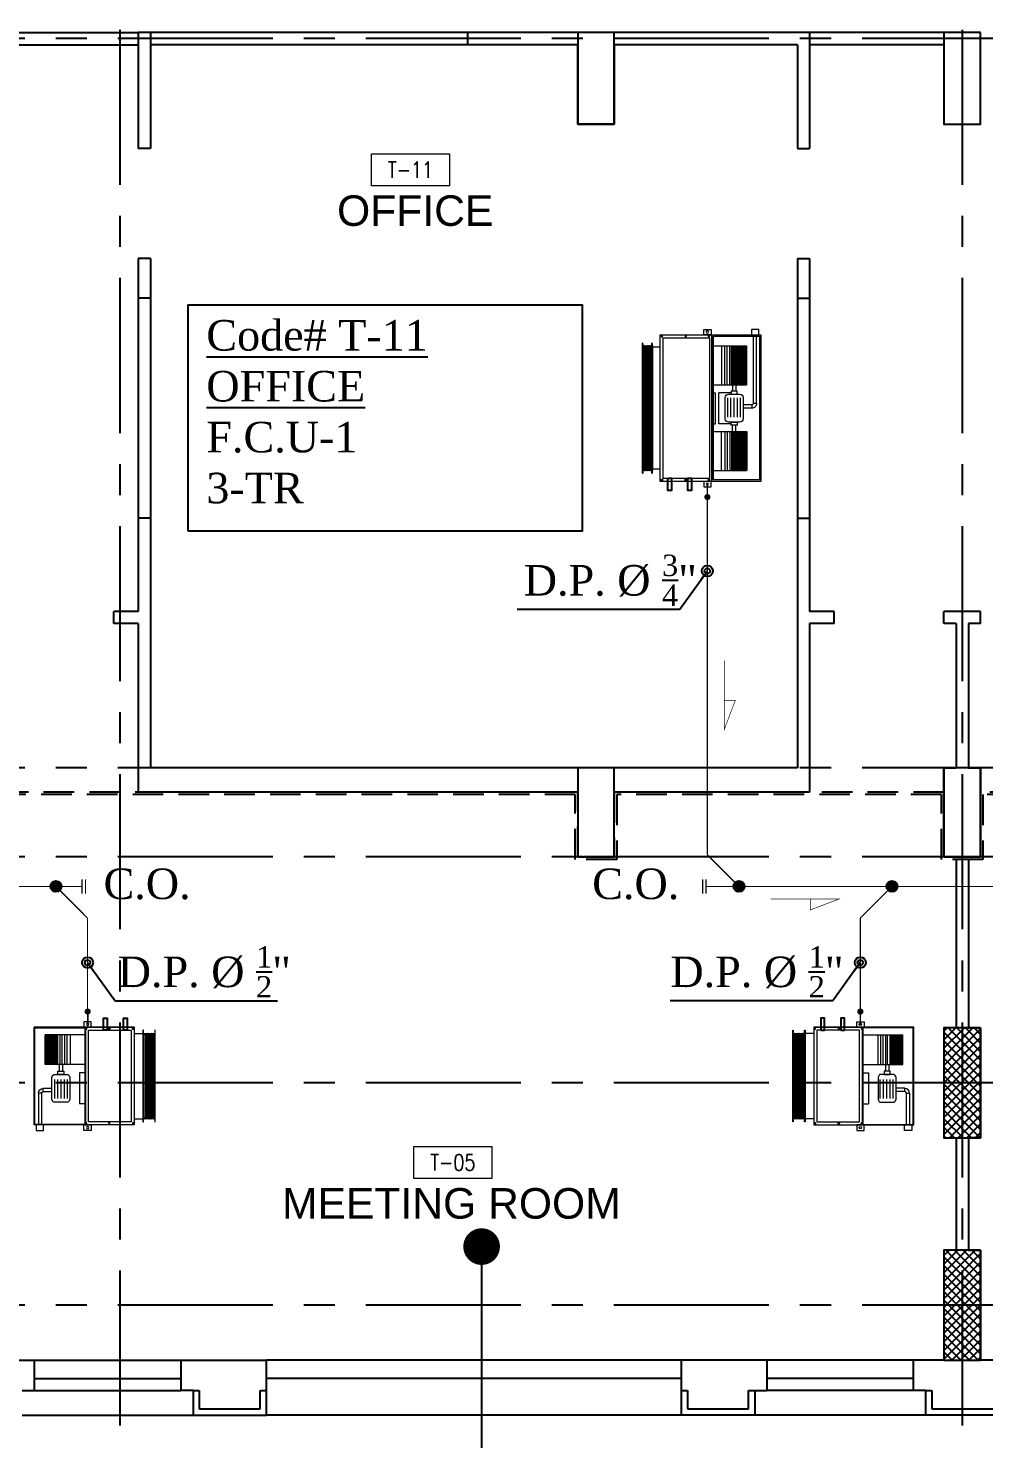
# Model space of a CAD drawing. Extents: x -711 to 2784, y 81 to 852.
# Drawn here: x -685.53 to -677.7, y 208.92 to 220.47 of the extents above; entities that cross this region are included whole.
import ezdxf
from ezdxf.enums import TextEntityAlignment as Align

# ---------------------------------------------------------------- set-up
doc = ezdxf.new("R2010")
doc.units = 0
doc.header["$MEASUREMENT"] = 0
for name, pattern in [('CENTERX2', [101.6, 63.5, -12.7, 12.7, -12.7]), ('DASHDOT', [1, 0.5, -0.25, 0, -0.25]), ('HIDDEN', [0.375, 0.25, -0.125]), ('HIDDEN-Z', [3, 2, -1])]:
    doc.linetypes.add(name, pattern=pattern)
for name, color, linetype in [('01_AC-EQUIP', 206, 'Continuous'), ('AXIS', 1, 'CENTERX2'), ('CH.W.PIPING TEXT', 4, 'Continuous'), ('COL', 2, 'Continuous'), ('COLHATCH', 5, 'Continuous'), ('column', 6, 'Continuous'), ('DRAIN PIPE', 4, 'Continuous'), ('elev', 2, 'Continuous'), ('ELEV1', 7, 'Continuous'), ('FASEL', 253, 'Continuous'), ('M-CH-WP-R', 40, 'HIDDEN-Z'), ('M-CH-WP-S', 142, 'Continuous'), ('M-EQBMNT', 21, 'Continuous'), ('METAL-EDGE', 253, 'Continuous'), ('WALL', 4, 'Continuous'), ('WIN', 5, 'Continuous'), ('ZONE TEXT', 73, 'Continuous')]:
    doc.layers.add(name, color=color, linetype=linetype)
doc.layers.add('A-SYMB-RMNU', color=4, linetype='Continuous', lineweight=9)
doc.styles.add('AC', font='romans.shx', dxfattribs={"height": 0.2})
doc.styles.add('ARABY', font='sosa.shx')
doc.styles.add('ROMANS-TITLE', font='ROMANS.shx', dxfattribs={"width": 0.8})
doc.dimstyles.new('IHAB', dxfattribs={"dimscale": 0, "dimtxt": 0.15, "dimasz": 0.09, "dimexe": 0.18, "dimexo": 0.0625, "dimgap": 0, "dimtad": 0, "dimtih": 1, "dimtoh": 1, "dimzin": 0, "dimdsep": 46, "dimtxsty": 'ARABY', "dimcen": 0.03, "dimse1": 1, "dimse2": 1, "dimclrd": 36, "dimclrt": 42, "dimadec": 0, "dimazin": 0, "dimtfac": 1, "dimtmove": 1, "dimatfit": 3, "dimldrblk": 'ORIGIN', "dimfxl": 1, "dimtolj": 1, "dimtzin": 0, "dimarcsym": 0})

# ---------------------------------------------------------------- blocks, each defined once
blk = doc.blocks.new('A$C7E27466D')
at = {"layer": '01_AC-EQUIP', "color": 2, "lineweight": 20}
for p, q in [((-75.3, 98.1), (-73.7, 98.7)), ((-75.3, 98.1), (-73.7, 97.6)), ((-75.3, 97.1), (-73.7, 97.6)), ((-75.3, 97.1), (-73.7, 96.6)), ((-75.3, 96.1), (-73.7, 96.6)), ((-75.3, 96.1), (-73.7, 95.6)), ((-75.3, 95.1), (-73.7, 95.6)), ((-75.3, 95.1), (-73.7, 94.6)), ((-75.3, 94.1), (-73.7, 94.6)), ((-75.3, 94.1), (-73.7, 93.6)), ((-75.3, 93.1), (-73.7, 93.6)), ((-75.3, 93.1), (-73.7, 92.5)), ((-75.3, 92), (-73.7, 92.5)), ((-6.3, 97.6), (-73.7, 97.6)), ((-6.3, 96.6), (-73.7, 96.6)), ((-6.3, 95.6), (-73.7, 95.6)), ((-6.3, 94.6), (-73.7, 94.6)), ((-6.3, 93.6), (-73.7, 93.6)), ((-6.3, 92.5), (-73.7, 92.5)), ((-4.7, 98.1), (-6.3, 98.7)), ((-4.7, 98.1), (-6.3, 97.6)), ((-4.7, 97.1), (-6.3, 97.6)), ((-4.7, 97.1), (-6.3, 96.6)), ((-4.7, 96.1), (-6.3, 96.6)), ((-4.7, 96.1), (-6.3, 95.6)), ((-4.7, 95.1), (-6.3, 95.6)), ((-4.7, 95.1), (-6.3, 94.6)), ((-4.7, 94.1), (-6.3, 94.6)), ((-4.7, 94.1), (-6.3, 93.6)), ((-4.7, 93.1), (-6.3, 93.6)), ((-4.7, 93.1), (-6.3, 92.5)), ((-4.7, 92), (-6.3, 92.5)), ((-75.3, 92), (-73.7, 91.5)), ((-75.3, 91), (-73.7, 91.5)), ((-75.3, 91), (-73.7, 90.5)), ((-75.3, 90), (-73.7, 90.5)), ((-75.3, 90), (-73.7, 89.5)), ((-6.3, 91.5), (-73.7, 91.5)), ((-6.3, 90.5), (-73.7, 90.5)), ((-4.7, 92), (-6.3, 91.5)), ((-4.7, 91), (-6.3, 91.5)), ((-4.7, 91), (-6.3, 90.5)), ((-4.7, 90), (-6.3, 90.5)), ((-4.7, 90), (-6.3, 89.5))]:
    blk.add_line(p, q, dxfattribs=at)
at = {"layer": '01_AC-EQUIP', "color": 1, "lineweight": 20}
for p, q in [((-77.8, 81), (-79.9, 81)), ((-78.9, 80.3), (-78.9, 81.7)), ((-75, 82), (-75, 89)), ((-5, 82), (-5, 89)), ((-2.2, 81), (-0.1, 81)), ((-1.1, 80.3), (-1.1, 81.7)), ((0, 82), (0, 0)), ((-77.8, 61.5), (-79.9, 61.5)), ((-78.9, 60.8), (-78.9, 62.2)), ((-2.2, 61.5), (-0.1, 61.5)), ((-1.1, 60.8), (-1.1, 62.2)), ((-77.8, 42.5), (-79.9, 42.5)), ((-78.9, 41.8), (-78.9, 43.2)), ((-62.7, 42), (-62.7, 37)), ((-37.3, 37), (-62.7, 37)), ((-37.3, 42), (-37.3, 37)), ((-30.6, 42), (-30.6, 9)), ((-6.2, 42), (-6.2, 9)), ((-2.2, 42.5), (-0.1, 42.5)), ((-1.1, 41.8), (-1.1, 43.2)), ((-58.3, 27.4), (-42.7, 27.4)), ((-58.3, 24.8), (-42.7, 24.8)), ((-30.6, 23.1), (-36, 23.1)), ((-6.2, 29.5), (-30.6, 29.5)), ((-30.6, 27), (-6.2, 27)), ((-30.6, 25), (-6.2, 25)), ((-58.3, 22.1), (-42.7, 22.1)), ((-58.3, 19.4), (-42.7, 19.4)), ((-58.3, 16.8), (-42.7, 16.8)), ((-52.7, 7.4), (-52.7, 14.5)), ((-50, 7.4), (-50, 14.5)), ((-30.6, 20.4), (-36, 20.4)), ((-30.6, 23), (-6.2, 23)), ((-30.6, 21.4), (-6.2, 21.4)), ((-30.6, 19.4), (-6.2, 19.4)), ((-30.6, 18.4), (-6.2, 18.4)), ((-30.6, 17.5), (-6.2, 17.5)), ((-30.6, 16.8), (-6.2, 16.8)), ((-30.6, 15.8), (-6.2, 15.8)), ((-30.6, 14.8), (-6.2, 14.8)), ((-30.6, 13.8), (-6.2, 13.8)), ((-30.6, 12.9), (-6.2, 12.9)), ((-30.6, 12.2), (-6.2, 12.2)), ((-54, 6.1), (-79.6, 6.1)), ((-54, 3.5), (-79.6, 3.5)), ((-54, 6.1), (-54, 3.5)), ((-52.7, 7.4), (-50, 7.4)), ((-30.6, 11.5), (-6.2, 11.5)), ((-30.6, 11), (-6.2, 11)), ((-30.6, 10.6), (-6.2, 10.6)), ((-30.6, 10.3), (-6.2, 10.3)), ((-30.6, 9.9), (-6.2, 9.9)), ((-30.6, 9.6), (-6.2, 9.6)), ((-30.6, 9.4), (-6.2, 9.4)), ((-30.6, 9.2), (-6.2, 9.2)), ((-30.6, 9), (-6.2, 9)), ((-30.6, 9), (-6.2, 9))]:
    blk.add_line(p, q, dxfattribs=at)
at = {"layer": '01_AC-EQUIP', "color": 4, "lineweight": 20}
blk.add_line((12.8, 43.8), (2.3, 43.8), dxfattribs=at)
at = {"layer": '01_AC-EQUIP', "color": 1, "linetype": 'DASHDOT', "lineweight": 20}
blk.add_line((-30.6, 16.8), (-6.2, 16.8), dxfattribs=at)
at = {"layer": '01_AC-EQUIP', "color": 2, "lineweight": 20}
for points in [[(-77.5, 98.7), (-77.5, 99.2), (-2.5, 99.2), (-2.5, 98.7)], [(-77.5, 89), (-77.5, 89.5), (-2.5, 89.5), (-2.5, 89)]]:
    blk.add_lwpolyline(points, close=True, dxfattribs=at)
at = {"layer": '01_AC-EQUIP', "color": 1, "lineweight": 20}
for points in [[(-80, 42), (0, 42), (0, 82), (-80, 82)], [(-77.5, 44.5), (-2.5, 44.5), (-2.5, 79.5), (-77.5, 79.5)], [(-84.4, 40.7), (-80, 40.7), (-80, 46.7), (-84.4, 46.7)], [(4.4, 40.7), (0, 40.7), (0, 46.7), (4.4, 46.7)], [(-80, 42), (-80, 0), (0, 0), (0, 42)], [(-79.6, 41.6), (-79.6, 0.4), (-0.4, 0.4), (-0.4, 41.6)], [(-38.6, 19.3), (-36, 19.3), (-36, 24.3), (-38.6, 24.3)], [(-84.4, 7.6), (-80, 7.6), (-80, 1.6), (-84.4, 1.6)]]:
    blk.add_lwpolyline(points, close=True, dxfattribs=at)
at = {"layer": '01_AC-EQUIP', "color": 4, "lineweight": 20, "const_width": 2.52}
blk.add_lwpolyline([(12.6, 45, 1), (13.1, 42.5, 1)], format="xyb", close=True, dxfattribs=at)
at = {"layer": '01_AC-EQUIP', "color": 1, "lineweight": 20}
blk.add_lwpolyline([(-58.8, 14.5), (-41.2, 14.5, 0.414214), (-38.6, 17.1), (-38.6, 26.4, 0.414214), (-41.2, 29.1), (-58.8, 29.1, 0.414214), (-61.4, 26.4), (-61.4, 17.1, 0.414214)], format="xyb", close=True, dxfattribs=at)
for centre in [(-82.3, 43.8), (2.3, 43.8)]:
    blk.add_circle(centre, 0.932, dxfattribs=at)
for radius in [1.33, 3.99]:
    blk.add_arc((-54, 7.4), radius, 270.0006, 0.0006, dxfattribs=at)
for centre, major_axis, start_param, end_param in [((-78.9, 81), (-0.827, 0), -1.570796, 4.712389), ((-78.9, 81), (-0.47, 0), 3.141593, 9.424778), ((-78.9, 61.5), (-0.827, 0), -1.570796, 4.712389), ((-78.9, 61.5), (-0.47, 0), 3.141593, 9.424778), ((-78.9, 42.5), (-0.827, 0), -1.570796, 4.712389), ((-78.9, 42.5), (-0.47, 0), 3.141593, 9.424778)]:
    blk.add_ellipse(centre, major_axis=major_axis, ratio=0.646018, start_param=start_param, end_param=end_param, dxfattribs=at)
at = {"layer": '01_AC-EQUIP', "color": 1, "lineweight": 20, "extrusion": (0, 0, -1)}
for centre, major_axis, start_param, end_param in [((-1.1, 81), (0.827, 0), -1.570796, 4.712389), ((-1.1, 81), (0.47, 0), 3.141593, 9.424778), ((-1.1, 61.5), (0.827, 0), -1.570796, 4.712389), ((-1.1, 61.5), (0.47, 0), 3.141593, 9.424778), ((-1.1, 42.5), (0.827, 0), -1.570796, 4.712389), ((-1.1, 42.5), (0.47, 0), 3.141593, 9.424778)]:
    blk.add_ellipse(centre, major_axis=major_axis, ratio=0.646018, start_param=start_param, end_param=end_param, dxfattribs=at)
at = {"layer": 'M-CH-WP-R', "color": 6, "linetype": 'ByBlock', "ltscale": 1.5}
blk.add_lwpolyline([(-2.5, 76.2), (-2.5, 73.2), (7.5, 73.2), (7.5, 76.2)], close=True, dxfattribs=at)
at = {"layer": 'M-CH-WP-S', "color": 5, "linetype": 'ByBlock', "ltscale": 1.5}
blk.add_lwpolyline([(-2.5, 59.7), (-2.5, 56.7), (7.5, 56.7), (7.5, 59.7)], close=True, dxfattribs=at)
blk = doc.blocks.new('A$C069E27EC')
at = {"layer": '01_AC-EQUIP', "color": 2, "linetype": 'Continuous'}
for p, q in [((0, 0), (0, -130)), ((1, 0.3), (0.5, -1.3)), ((1, 0.3), (1.5, -1.3)), ((2, 0.3), (1.5, -1.3)), ((2, 0.3), (2.5, -1.3)), ((3, 0.3), (2.5, -1.3)), ((3, 0.3), (3.6, -1.3)), ((4.1, 0.3), (3.6, -1.3)), ((4.1, 0.3), (4.6, -1.3)), ((5.1, 0.3), (4.6, -1.3)), ((5.1, 0.3), (5.6, -1.3)), ((6.1, 0.3), (5.6, -1.3)), ((6.1, 0.3), (6.6, -1.3)), ((7.1, 0.3), (6.6, -1.3)), ((7.1, 0.3), (7.6, -1.3)), ((8.1, 0.3), (7.6, -1.3)), ((8.1, 0.3), (8.6, -1.3)), ((9.2, 0.3), (8.6, -1.3)), ((9.2, 0.3), (9.7, -1.3)), ((1.5, -128.7), (1.5, -1.3)), ((2.5, -128.7), (2.5, -1.3)), ((3.6, -128.7), (3.6, -1.3)), ((4.6, -128.7), (4.6, -1.3)), ((5.6, -128.7), (5.6, -1.3)), ((6.6, -128.7), (6.6, -1.3)), ((7.6, -128.7), (7.6, -1.3)), ((8.6, -128.7), (8.6, -1.3)), ((1, -130.3), (0.5, -128.7)), ((1, -130.3), (1.5, -128.7)), ((2, -130.3), (1.5, -128.7)), ((2, -130.3), (2.5, -128.7)), ((3, -130.3), (2.5, -128.7)), ((3, -130.3), (3.6, -128.7)), ((4.1, -130.3), (3.6, -128.7)), ((4.1, -130.3), (4.6, -128.7)), ((5.1, -130.3), (4.6, -128.7)), ((5.1, -130.3), (5.6, -128.7)), ((6.1, -130.3), (5.6, -128.7)), ((6.1, -130.3), (6.6, -128.7)), ((7.1, -130.3), (6.6, -128.7)), ((7.1, -130.3), (7.6, -128.7)), ((8.1, -130.3), (7.6, -128.7)), ((8.1, -130.3), (8.6, -128.7)), ((9.2, -130.3), (8.6, -128.7)), ((9.2, -130.3), (9.7, -128.7))]:
    blk.add_line(p, q, dxfattribs=at)
for points in [[(0, 2.5), (0.5, 2.5), (0.5, -132.5), (0, -132.5)], [(9.7, 2.5), (10.2, 2.5), (10.2, -132.5), (9.7, -132.5)]]:
    blk.add_lwpolyline(points, close=True, dxfattribs=at)
blk = doc.blocks.new('A$C7CD32F90')
at = {"layer": '01_AC-EQUIP', "color": 1, "lineweight": 20}
for p, q in [((0.599, -0.074), (0.599, -0.145)), ((0.626, -0.074), (0.599, -0.074)), ((0.626, -0.074), (0.626, -0.145)), ((0.639, -0.035), (1.2, -0.035)), ((0.639, -0.061), (0.639, -0.035)), ((0.639, -0.061), (1.2, -0.061)), ((0.089, -0.4), (0.089, -0.116)), ((0.408, -0.116), (0.089, -0.116)), ((0.408, -0.117), (0.089, -0.117)), ((0.408, -0.119), (0.089, -0.119)), ((0.408, -0.122), (0.089, -0.122)), ((0.408, -0.125), (0.089, -0.125)), ((0.408, -0.128), (0.089, -0.128)), ((0.408, -0.132), (0.089, -0.132)), ((0.408, -0.136), (0.089, -0.136)), ((0.408, -0.141), (0.089, -0.141)), ((0.408, -0.148), (0.089, -0.148)), ((0.408, -0.155), (0.089, -0.155)), ((0.408, -0.164), (0.089, -0.164)), ((0.408, -0.173), (0.089, -0.173)), ((0.408, -0.183), (0.089, -0.183)), ((0.408, -0.193), (0.089, -0.193)), ((0.408, -0.201), (0.089, -0.201)), ((0.408, -0.209), (0.089, -0.209)), ((0.408, -0.219), (0.089, -0.219)), ((0.408, -0.229), (0.089, -0.229)), ((0.408, -0.4), (0.408, -0.116)), ((0.408, -0.204), (0.46, -0.204)), ((0.683, -0.168), (0.526, -0.168)), ((0.683, -0.194), (0.526, -0.194)), ((0.683, -0.221), (0.526, -0.221)), ((0.791, -0.204), (0.739, -0.204)), ((0.791, -0.4), (0.791, -0.116)), ((0.791, -0.116), (1.11, -0.116)), ((0.791, -0.117), (1.11, -0.117)), ((0.791, -0.119), (1.11, -0.119)), ((0.791, -0.122), (1.11, -0.122)), ((0.791, -0.125), (1.11, -0.125)), ((0.791, -0.128), (1.11, -0.128)), ((0.791, -0.132), (1.11, -0.132)), ((0.791, -0.136), (1.11, -0.136)), ((0.791, -0.141), (1.11, -0.141)), ((0.791, -0.148), (1.11, -0.148)), ((0.791, -0.155), (1.11, -0.155)), ((0.791, -0.164), (1.11, -0.164)), ((0.791, -0.173), (1.11, -0.173)), ((0.791, -0.183), (1.11, -0.183)), ((0.791, -0.193), (1.11, -0.193)), ((0.791, -0.201), (1.11, -0.201)), ((0.791, -0.209), (1.11, -0.209)), ((0.791, -0.219), (1.11, -0.219)), ((0.791, -0.229), (1.11, -0.229)), ((1.11, -0.4), (1.11, -0.116)), ((0.408, -0.239), (0.089, -0.239)), ((0.408, -0.255), (0.089, -0.255)), ((0.408, -0.275), (0.089, -0.275)), ((0.408, -0.295), (0.089, -0.295)), ((0.089, -0.321), (0.408, -0.321)), ((0.408, -0.231), (0.46, -0.231)), ((0.472, -0.243), (0.472, -0.343)), ((0.472, -0.343), (0.726, -0.343)), ((0.683, -0.248), (0.526, -0.248)), ((0.683, -0.274), (0.526, -0.274)), ((0.726, -0.243), (0.726, -0.343)), ((0.791, -0.231), (0.739, -0.231)), ((0.791, -0.239), (1.11, -0.239)), ((0.791, -0.255), (1.11, -0.255)), ((0.791, -0.275), (1.11, -0.275)), ((0.791, -0.295), (1.11, -0.295)), ((1.11, -0.321), (0.791, -0.321)), ((0.022, -0.425), (0.001, -0.425)), ((0.011, -0.418), (0.011, -0.432)), ((0.472, -0.37), (0.726, -0.37)), ((0.472, -0.4), (0.472, -0.37)), ((0.726, -0.4), (0.726, -0.37)), ((1.178, -0.425), (1.199, -0.425)), ((1.189, -0.418), (1.189, -0.432)), ((0.022, -0.615), (0.001, -0.615)), ((0.011, -0.608), (0.011, -0.622)), ((1.178, -0.615), (1.199, -0.615)), ((1.189, -0.608), (1.189, -0.622)), ((0.011, -0.803), (0.011, -0.817)), ((1.189, -0.803), (1.189, -0.817)), ((0.022, -0.81), (0.001, -0.81)), ((0.1, -0.824), (0.1, -0.89)), ((1.1, -0.824), (1.1, -0.89)), ((1.178, -0.81), (1.199, -0.81))]:
    blk.add_line(p, q, dxfattribs=at)
at = {"layer": '01_AC-EQUIP', "color": 1, "linetype": 'DASHDOT', "lineweight": 20}
for p, q in [((0.408, -0.193), (0.089, -0.193)), ((0.791, -0.193), (1.11, -0.193))]:
    blk.add_line(p, q, dxfattribs=at)
at = {"layer": '01_AC-EQUIP', "color": 4, "lineweight": 20}
blk.add_line((-0.128, -0.438), (-0.023, -0.438), dxfattribs=at)
at = {"layer": '01_AC-EQUIP', "color": 1, "lineweight": 20}
for points in [[(0, -0.4), (1.2, -0.4), (1.2, 0), (0, 0)], [(0.012, -0.388), (1.188, -0.388), (1.188, -0.012), (0.012, -0.012)], [(1.244, -0.076), (1.2, -0.076), (1.2, -0.016), (1.244, -0.016)], [(0.485, -0.193), (0.46, -0.193), (0.46, -0.243), (0.485, -0.243)], [(0.714, -0.193), (0.739, -0.193), (0.739, -0.243), (0.714, -0.243)], [(-0.044, -0.407), (0, -0.407), (0, -0.467), (-0.044, -0.467)], [(1.2, -0.4), (0, -0.4), (0, -0.824), (1.2, -0.824)], [(1.175, -0.42), (0.024, -0.42), (0.024, -0.8), (1.175, -0.8)], [(1.244, -0.407), (1.2, -0.407), (1.2, -0.467), (1.244, -0.467)]]:
    blk.add_lwpolyline(points, close=True, dxfattribs=at)
blk.add_lwpolyline([(0.687, -0.145), (0.511, -0.145, 0.414214), (0.485, -0.171), (0.485, -0.264, 0.414214), (0.511, -0.291), (0.687, -0.291, 0.414214), (0.714, -0.264), (0.714, -0.171, 0.414214)], format="xyb", close=True, dxfattribs=at)
at = {"layer": '01_AC-EQUIP', "color": 4, "lineweight": 20, "const_width": 0.0252}
blk.add_lwpolyline([(-0.126, -0.45, 1), (-0.131, -0.425, 1)], format="xyb", close=True, dxfattribs=at)
at = {"layer": '01_AC-EQUIP', "color": 1, "lineweight": 20}
for centre in [(-0.023, -0.438), (1.223, -0.438)]:
    blk.add_circle(centre, 0.00932, dxfattribs=at)
for radius in [0.0399, 0.0133]:
    blk.add_arc((0.639, -0.074), radius, 90.0006, 180.0006, dxfattribs=at)
at = {"layer": '01_AC-EQUIP', "color": 1, "lineweight": 20, "extrusion": (0, 0, -1)}
for centre, major_axis, start_param, end_param in [((0.011, -0.425), (-0.00827, 0), -1.570796, 4.712389), ((0.011, -0.425), (-0.0047, 0), 3.141593, 9.424778), ((0.011, -0.615), (-0.00827, 0), -1.570796, 4.712389), ((0.011, -0.615), (-0.0047, 0), 3.141593, 9.424778), ((0.011, -0.81), (-0.00827, 0), -1.570796, 4.712389), ((0.011, -0.81), (-0.0047, 0), 3.141593, 9.424778)]:
    blk.add_ellipse(centre, major_axis=major_axis, ratio=0.646018, start_param=start_param, end_param=end_param, dxfattribs=at)
at = {"layer": '01_AC-EQUIP', "color": 1, "lineweight": 20}
for centre, major_axis, start_param, end_param in [((1.189, -0.425), (0.00827, 0), -1.570796, 4.712389), ((1.189, -0.425), (0.0047, 0), 3.141593, 9.424778), ((1.189, -0.615), (0.00827, 0), -1.570796, 4.712389), ((1.189, -0.615), (0.0047, 0), 3.141593, 9.424778), ((1.189, -0.81), (0.00827, 0), -1.570796, 4.712389), ((1.189, -0.81), (0.0047, 0), 3.141593, 9.424778)]:
    blk.add_ellipse(centre, major_axis=major_axis, ratio=0.646018, start_param=start_param, end_param=end_param, dxfattribs=at)
at = {"layer": 'M-CH-WP-R', "color": 6, "linetype": 'ByBlock', "ltscale": 1.5}
blk.add_lwpolyline([(0.025, -0.762), (0.025, -0.732), (-0.075, -0.732), (-0.075, -0.762)], close=True, dxfattribs=at)
at = {"layer": 'M-CH-WP-S', "color": 5, "linetype": 'ByBlock', "ltscale": 1.5}
blk.add_lwpolyline([(0.025, -0.597), (0.025, -0.567), (-0.075, -0.567), (-0.075, -0.597)], close=True, dxfattribs=at)
at = {"layer": 'M-EQBMNT', "color": 21, "linetype": 'ByBlock', "ltscale": 1.5}
for p, q in [((0.408, -0.116), (0.089, -0.116)), ((0.791, -0.116), (1.11, -0.116))]:
    blk.add_line(p, q, dxfattribs=at)
at = {"layer": '01_AC-EQUIP', "color": 1, "lineweight": 20, "xscale": 0.00784765227677817, "yscale": 0.00784765227677817, "zscale": 0.00784765227677817, "rotation": 270}
blk.add_blockref('A$C069E27EC', (1.11, -0.89), dxfattribs=at)
blk = doc.blocks.new('A-ROOM')
at = {"layer": 'A-SYMB-RMNU'}
blk.add_lwpolyline([(-425, 175), (425, 175), (425, -175), (-425, -175)], close=True, dxfattribs=at)
at = {"layer": 'A-SYMB-RMNU', "style": 'ROMANS-TITLE', "width": 0.8}
blk.add_attdef('ROOM-NO', text='', height=175, dxfattribs=at).set_placement((0, 0), align=Align.MIDDLE)
blk = doc.blocks.new('DOT')
at = {"color": 0, "linetype": 'ByBlock'}
blk.add_line((-0.5, 0), (-1, 0), dxfattribs=at)
at = {"color": 0, "linetype": 'ByBlock', "const_width": 0.5}
blk.add_lwpolyline([(-0.25, 0, 1), (0.25, 0, 1)], format="xyb", close=True, dxfattribs=at)

msp = doc.modelspace()

# ---------------------------------------------------------------- hatches: boundary and pattern name
at = {"layer": 'COLHATCH', "linetype": 'Continuous'}
h = msp.add_hatch(dxfattribs=at)
h.set_pattern_fill('_USER', color=252, scale=0.05, angle=45, style=0, double=1, pattern_type=0)
h.set_pattern_definition([(45, (-481.988946, 53.687133), (-0.035355339, 0.035355339), []), (135, (-481.988946, 53.687133), (-0.035355339, -0.035355339), [])])
h.paths.add_polyline_path([(-661.549, 231.267), (-661.849, 231.267), (-661.849, 230.367), (-661.549, 230.367)])
h.paths.add_polyline_path([(-659.549, 231.267), (-660.349, 231.267), (-660.349, 230.967), (-659.549, 230.967)])
h.paths.add_polyline_path([(-657.599, 229.267), (-657.899, 229.267), (-657.899, 228.667), (-657.599, 228.667)])
h.paths.add_polyline_path([(-657.199, 225.687), (-657.999, 225.687), (-657.999, 225.387), (-657.199, 225.387)])
h.paths.add_polyline_path([(-659.749, 225.687), (-660.549, 225.687), (-660.549, 225.387), (-659.749, 225.387)])
h.paths.add_polyline_path([(-659.649, 220.637), (-660.549, 220.637), (-660.549, 220.337), (-659.649, 220.337)])
h.paths.add_polyline_path([(-657.199, 220.687), (-657.999, 220.687), (-657.999, 220.387), (-657.199, 220.387)])
h.paths.add_polyline_path([(-659.456, 214.417), (-660.556, 214.417), (-660.556, 214.117), (-659.703, 214.117, -0.011587), (-659.719, 213.431), (-659.47, 213.421, 0.01656)])
h.paths.add_polyline_path([(-659.651, 211.687), (-659.904, 211.687, -0.040808), (-660.493, 209.348), (-660.256, 209.267, 0.04151)])
h.paths.add_polyline_path([(-661.549, 212.287), (-661.849, 212.287), (-661.849, 211.387), (-661.549, 211.387)])
h.paths.add_polyline_path([(-665.679, 212.287), (-666.079, 212.287), (-666.079, 211.387), (-665.679, 211.387)])
h.paths.add_polyline_path([(-669.479, 212.287), (-669.929, 212.287), (-669.929, 211.387), (-669.479, 211.387)])
h.paths.add_polyline_path([(-669.729, 210.467), (-670.029, 210.467), (-670.029, 209.567), (-669.729, 209.567)])
h.paths.add_polyline_path([(-677.729, 212.287), (-678.029, 212.287), (-678.029, 211.387), (-677.729, 211.387)])
h.paths.add_polyline_path([(-677.729, 210.467), (-678.029, 210.467), (-678.029, 209.567), (-677.729, 209.567)])
h.paths.add_polyline_path([(-685.729, 212.287), (-686.029, 212.287), (-686.029, 211.387), (-685.729, 211.387)])
h.paths.add_polyline_path([(-685.729, 210.467), (-686.029, 210.467), (-686.029, 209.567), (-685.729, 209.567)])
h.paths.add_polyline_path([(-693.829, 212.287), (-694.279, 212.287), (-694.279, 211.387), (-693.828, 211.387)])
h.paths.add_polyline_path([(-693.729, 210.467), (-694.029, 210.467), (-694.029, 209.567), (-693.729, 209.567)])
h.paths.add_polyline_path([(-697.679, 212.287), (-698.079, 212.287), (-698.079, 211.387), (-697.679, 211.387)])
h.paths.add_polyline_path([(-701.909, 212.287), (-702.209, 212.287), (-702.209, 211.387), (-701.909, 211.387)])
h.paths.add_polyline_path([(-703.201, 214.417), (-704.301, 214.417, 0.01656), (-704.288, 213.421), (-704.039, 213.431, -0.011587), (-704.054, 214.117), (-703.201, 214.117)])
h.paths.add_polyline_path([(-703.854, 211.687), (-704.107, 211.687, 0.04151), (-703.502, 209.267), (-703.265, 209.348, -0.040808)])
h.paths.add_polyline_path([(-703.209, 220.637), (-704.109, 220.637), (-704.109, 220.337), (-703.209, 220.337)])
h.paths.add_polyline_path([(-705.759, 220.687), (-706.559, 220.687), (-706.559, 220.387), (-705.759, 220.387)])
h.paths.add_polyline_path([(-705.759, 225.687), (-706.559, 225.687), (-706.559, 225.387), (-705.759, 225.387)])
h.paths.add_polyline_path([(-703.209, 225.687), (-704.009, 225.687), (-704.009, 225.387), (-703.209, 225.387)])
h.paths.add_polyline_path([(-705.859, 229.267), (-706.159, 229.267), (-706.159, 228.667), (-705.859, 228.667)])
h.paths.add_polyline_path([(-703.409, 231.267), (-704.209, 231.267), (-704.209, 230.967), (-703.409, 230.967)])
h.paths.add_polyline_path([(-701.909, 231.267), (-702.209, 231.267), (-702.209, 230.367), (-701.909, 230.367)])
h.paths.add_polyline_path([(-697.629, 231.267), (-698.029, 231.267), (-698.029, 230.367), (-697.629, 230.367)])
h.paths.add_polyline_path([(-693.829, 231.267), (-694.279, 231.267), (-694.279, 230.367), (-693.829, 230.367)])
h.paths.add_polyline_path([(-684.479, 233.467), (-684.779, 233.467), (-684.779, 232.867), (-684.479, 232.867)])
h.paths.add_polyline_path([(-684.479, 230.967), (-679.379, 230.967), (-679.379, 229.517), (-679.079, 229.517), (-679.079, 231.267), (-684.779, 231.267), (-684.779, 229.517), (-684.479, 229.517)])
h.paths.add_polyline_path([(-677.729, 233.467), (-678.029, 233.467), (-678.029, 232.867), (-677.729, 232.867)])
h.paths.add_polyline_path([(-677.729, 230.117), (-678.029, 230.117), (-678.029, 229.517), (-677.729, 229.517)])
h.paths.add_polyline_path([(-669.479, 231.267), (-669.929, 231.267), (-669.929, 230.367), (-669.479, 230.367)])
at = {"layer": 'DRAIN PIPE', "linetype": 'Continuous'}
for points in [[(-685.348, 213.445, 1), (-685.258, 213.445, 1)], [(-679.752, 213.445, 1), (-679.663, 213.445, 1)], [(-679.752, 213.445, 1), (-679.663, 213.445, 1)], [(-678.5, 213.445, 1), (-678.41, 213.445, 1)]]:
    msp.add_hatch(color=2, dxfattribs=at).paths.add_polyline_path(points)

# ---------------------------------------------------------------- linework, layer by layer
at = {"layer": 'AXIS', "color": 252, "linetype": 'CENTERX2', "ltscale": 0.02}
for p, q in [((-684.779, 236.716), (-684.779, 204.268)), ((-677.879, 236.716), (-677.879, 204.268)), ((-655.078, 220.387), (-708.68, 220.387)), ((-655.078, 214.417), (-708.68, 214.417)), ((-655.078, 213.687), (-708.68, 213.687)), ((-655.078, 211.837), (-708.68, 211.837)), ((-655.078, 210.017), (-708.68, 210.017))]:
    msp.add_line(p, q, dxfattribs=at)
at = {"layer": 'CH.W.PIPING TEXT', "color": 34, "linetype": 'Continuous'}
msp.add_lwpolyline([(-684.222, 216.357), (-680.989, 216.357), (-680.989, 218.205), (-684.222, 218.205)], close=True, dxfattribs=at)
at = {"layer": 'COL', "color": 252, "linetype": 'Continuous'}
for points in [[(-680.729, 220.437), (-681.029, 220.437), (-681.029, 219.687), (-680.729, 219.687)], [(-677.729, 220.437), (-678.029, 220.437), (-678.029, 219.687), (-677.729, 219.687)], [(-681.029, 213.687), (-680.729, 213.687), (-680.729, 214.417), (-681.029, 214.417)], [(-677.729, 214.417), (-678.029, 214.417), (-678.029, 213.687), (-677.729, 213.687)]]:
    msp.add_lwpolyline(points, close=True, dxfattribs=at)
at = {"layer": 'column'}
for points in [[(-677.729, 212.287), (-678.029, 212.287), (-678.029, 211.387), (-677.729, 211.387)], [(-677.729, 210.467), (-678.029, 210.467), (-678.029, 209.567), (-677.729, 209.567)]]:
    msp.add_lwpolyline(points, close=True, dxfattribs=at)
at = {"layer": 'DRAIN PIPE', "color": 6, "const_width": 0.01}
for points in [[(-679.967, 216.74), (-679.967, 213.704)], [(-679.967, 213.704), (-679.708, 213.445)], [(-702.147, 213.445), (-685.089, 213.445)], [(-685.044, 213.186), (-685.303, 213.445)], [(-685.089, 213.504), (-685.089, 213.386)], [(-685.061, 213.504), (-685.061, 213.386)], [(-680.006, 213.504), (-680.006, 213.386)], [(-679.978, 213.504), (-679.978, 213.386)], [(-679.978, 213.445), (-661.611, 213.445)], [(-678.714, 213.186), (-678.455, 213.445)], [(-685.044, 212.315), (-685.044, 213.186)], [(-678.714, 212.315), (-678.714, 213.186)]]:
    msp.add_lwpolyline(points, dxfattribs=at)
at = {"layer": 'DRAIN PIPE', "color": 2, "linetype": 'Continuous', "const_width": 0.005}
for points in [[(-679.827, 215.295), (-679.827, 214.734), (-679.738, 214.969), (-679.827, 214.969)], [(-679.448, 213.342), (-678.888, 213.342), (-679.123, 213.253), (-679.123, 213.342)]]:
    msp.add_lwpolyline(points, dxfattribs=at)
at = {"layer": 'DRAIN PIPE', "color": 2, "linetype": 'Continuous'}
for centre in [(-685.303, 213.445), (-679.708, 213.445), (-679.708, 213.445), (-678.455, 213.445)]:
    msp.add_circle(centre, 0.0448, dxfattribs=at)
at = {"layer": 'elev', "color": 252}
for p, q in [((-685.729, 220.437), (-684.629, 220.437)), ((-678.029, 220.437), (-679.129, 220.437)), ((-685.729, 220.337), (-684.629, 220.337)), ((-678.029, 220.337), (-679.129, 220.337)), ((-685.579, 209.117), (-684.179, 209.117)), ((-680.179, 209.117), (-683.579, 209.117)), ((-678.179, 209.117), (-679.579, 209.117))]:
    msp.add_line(p, q, dxfattribs=at)
at = {"layer": 'ELEV1'}
for p, q in [((-685.479, 209.317), (-684.279, 209.317)), ((-678.279, 209.317), (-679.479, 209.317))]:
    msp.add_line(p, q, dxfattribs=at)
at = {"layer": 'FASEL', "linetype": 'HIDDEN'}
for points in [[(-670.029, 214.217), (-673.729, 214.217), (-673.729, 213.687), (-674.029, 213.687), (-674.029, 214.217), (-677.729, 214.217), (-677.729, 213.687), (-678.029, 213.687), (-678.029, 214.217), (-680.729, 214.217), (-680.729, 213.687), (-681.029, 213.687), (-681.029, 214.217), (-685.729, 214.217), (-685.729, 213.687), (-686.029, 213.687), (-686.029, 214.217), (-689.729, 214.217), (-689.729, 213.687), (-690.029, 213.687), (-690.029, 214.217), (-693.729, 214.217)], [(-670.049, 214.197), (-673.709, 214.197), (-673.709, 213.667), (-674.049, 213.667), (-674.049, 214.197), (-677.709, 214.197), (-677.709, 213.667), (-678.049, 213.667), (-678.049, 214.197), (-680.709, 214.197), (-680.709, 213.667), (-681.049, 213.667), (-681.049, 214.197), (-685.709, 214.197), (-685.709, 213.667), (-686.049, 213.667), (-686.049, 214.197), (-689.709, 214.197), (-689.709, 213.667), (-690.049, 213.667), (-690.049, 214.197), (-693.709, 214.197)]]:
    msp.add_lwpolyline(points, dxfattribs=at)
at = {"layer": 'METAL-EDGE', "linetype": 'Continuous'}
for p, q in [((-684.179, 209.317), (-684.129, 209.317)), ((-684.129, 209.317), (-684.129, 209.167)), ((-683.629, 209.167), (-683.629, 209.317)), ((-683.629, 209.317), (-683.579, 209.317)), ((-680.179, 209.317), (-680.129, 209.317)), ((-680.129, 209.317), (-680.129, 209.167)), ((-679.629, 209.167), (-679.629, 209.317)), ((-679.629, 209.317), (-679.579, 209.317)), ((-678.179, 209.317), (-678.129, 209.317)), ((-678.129, 209.317), (-678.129, 209.167)), ((-684.129, 209.167), (-683.629, 209.167)), ((-680.129, 209.167), (-679.629, 209.167)), ((-678.129, 209.167), (-677.629, 209.167))]:
    msp.add_line(p, q, dxfattribs=at)
at = {"layer": 'WALL', "color": 252, "linetype": 'Continuous'}
for p, q in [((-684.629, 220.437), (-684.629, 219.487)), ((-684.529, 220.437), (-684.629, 220.437)), ((-684.529, 220.437), (-684.529, 219.487)), ((-679.129, 220.437), (-681.929, 220.437)), ((-681.929, 220.337), (-681.929, 220.437)), ((-679.129, 220.437), (-679.129, 219.487)), ((-681.029, 220.337), (-681.929, 220.337)), ((-681.029, 219.687), (-681.029, 220.337)), ((-679.229, 220.337), (-680.729, 220.337)), ((-680.729, 220.337), (-680.729, 219.687)), ((-679.229, 220.337), (-679.229, 219.487)), ((-680.729, 219.687), (-681.029, 219.687)), ((-684.529, 219.487), (-684.629, 219.487)), ((-679.229, 219.487), (-679.129, 219.487)), ((-684.529, 218.587), (-684.629, 218.587)), ((-684.629, 218.587), (-684.629, 218.262)), ((-684.529, 218.587), (-684.529, 218.262)), ((-679.229, 218.587), (-679.129, 218.587)), ((-679.229, 218.587), (-679.229, 218.262)), ((-679.129, 218.587), (-679.129, 218.262)), ((-684.529, 218.262), (-684.629, 218.262)), ((-679.229, 218.262), (-679.129, 218.262)), ((-684.529, 216.462), (-684.629, 216.462)), ((-684.629, 216.462), (-684.629, 215.697)), ((-684.529, 216.462), (-684.529, 214.417)), ((-679.229, 216.462), (-679.129, 216.462)), ((-679.229, 216.462), (-679.229, 214.417)), ((-679.129, 216.462), (-679.129, 215.697)), ((-684.629, 215.697), (-684.829, 215.697)), ((-684.829, 215.597), (-684.829, 215.697)), ((-678.929, 215.697), (-679.129, 215.697)), ((-678.929, 215.597), (-678.929, 215.697)), ((-678.029, 215.597), (-678.029, 215.697)), ((-677.729, 215.697), (-678.029, 215.697)), ((-677.729, 215.597), (-677.729, 215.697)), ((-684.629, 215.597), (-684.829, 215.597)), ((-684.629, 215.597), (-684.629, 214.217)), ((-679.129, 215.597), (-679.129, 214.217)), ((-678.929, 215.597), (-679.129, 215.597)), ((-677.929, 215.597), (-678.029, 215.597)), ((-677.929, 215.597), (-677.929, 214.417)), ((-677.829, 215.597), (-677.829, 214.417)), ((-677.729, 215.597), (-677.829, 215.597)), ((-679.229, 214.417), (-684.529, 214.417)), ((-678.029, 213.687), (-678.029, 214.417)), ((-678.029, 214.417), (-677.929, 214.417)), ((-677.829, 214.417), (-677.729, 214.417)), ((-677.729, 214.417), (-677.729, 213.687)), ((-681.029, 214.217), (-684.629, 214.217)), ((-681.029, 214.217), (-681.029, 213.687)), ((-679.129, 214.217), (-680.729, 214.217)), ((-680.729, 213.687), (-680.729, 214.217)), ((-681.029, 213.687), (-680.729, 213.687)), ((-677.729, 213.687), (-678.029, 213.687)), ((-677.829, 213.667), (-677.929, 213.667)), ((-677.929, 213.667), (-677.929, 212.287)), ((-677.829, 213.667), (-677.829, 212.287)), ((-677.929, 212.287), (-678.029, 212.287)), ((-678.029, 212.287), (-678.029, 211.387)), ((-677.829, 212.287), (-677.729, 212.287)), ((-677.729, 212.287), (-677.729, 211.387)), ((-678.029, 211.387), (-677.929, 211.387)), ((-677.929, 211.387), (-677.929, 210.467)), ((-677.729, 211.387), (-677.829, 211.387)), ((-677.829, 211.387), (-677.829, 210.467)), ((-677.929, 210.467), (-678.029, 210.467)), ((-678.029, 210.467), (-678.029, 209.567)), ((-677.829, 210.467), (-677.729, 210.467)), ((-677.729, 210.467), (-677.729, 209.567)), ((-685.729, 209.567), (-685.479, 209.567)), ((-685.479, 209.317), (-685.479, 209.567)), ((-684.279, 209.567), (-683.579, 209.567)), ((-684.279, 209.567), (-684.279, 209.317)), ((-683.579, 209.117), (-683.579, 209.567)), ((-680.179, 209.117), (-680.179, 209.567)), ((-679.479, 209.567), (-680.179, 209.567)), ((-679.479, 209.567), (-679.479, 209.317)), ((-678.029, 209.567), (-678.279, 209.567)), ((-678.279, 209.317), (-678.279, 209.567)), ((-677.479, 209.567), (-677.729, 209.567)), ((-685.579, 209.317), (-685.479, 209.317)), ((-684.179, 209.317), (-684.279, 209.317)), ((-684.179, 209.317), (-684.179, 209.117)), ((-679.579, 209.317), (-679.579, 209.117)), ((-679.579, 209.317), (-679.479, 209.317)), ((-678.179, 209.317), (-678.279, 209.317)), ((-678.179, 209.317), (-678.179, 209.117)), ((-684.179, 209.117), (-683.579, 209.117)), ((-679.579, 209.117), (-680.179, 209.117)), ((-677.579, 209.117), (-678.179, 209.117))]:
    msp.add_line(p, q, dxfattribs=at)
msp.add_lwpolyline([(-677.729, 220.437), (-678.029, 220.437), (-678.029, 219.687), (-677.729, 219.687)], close=True, dxfattribs=at)
at = {"layer": 'WIN', "color": 252}
for p, q in [((-681.929, 220.437), (-684.529, 220.437)), ((-681.929, 220.337), (-684.529, 220.337)), ((-684.629, 218.262), (-684.629, 216.462)), ((-684.529, 218.262), (-684.529, 216.462)), ((-679.229, 218.262), (-679.229, 216.462)), ((-679.129, 218.262), (-679.129, 216.462)), ((-685.479, 209.567), (-684.279, 209.567)), ((-680.179, 209.567), (-683.579, 209.567)), ((-678.279, 209.567), (-679.479, 209.567)), ((-685.479, 209.417), (-684.279, 209.417)), ((-680.179, 209.417), (-683.579, 209.417)), ((-678.279, 209.417), (-679.479, 209.417))]:
    msp.add_line(p, q, dxfattribs=at)

# ---------------------------------------------------------------- block references
at = {"layer": '01_AC-EQUIP', "xscale": -1, "rotation": 270}
msp.add_blockref('A$C7CD32F90', (-679.529, 216.762), dxfattribs=at)
at = {"layer": '01_AC-EQUIP', "yscale": 0.009999999999990905, "zscale": 0.01}
for p, xscale, rotation in [((-685.481, 212.292), -0.009999999999990905, 270), ((-678.276, 212.292), 0.009999999999990905, 90)]:
    msp.add_blockref('A$C7E27466D', p, dxfattribs=dict(at, xscale=xscale, rotation=rotation))
at = {"layer": 'A-SYMB-RMNU', "xscale": 0.0007500000000391083, "yscale": 0.0007500000000106866, "zscale": 0.00075}
for p, values in [((-682.399, 219.314), {'ROOM-NO': 'T-11'}), ((-682.052, 211.185), {'ROOM-NO': 'T-05'})]:
    msp.add_blockref('A-ROOM', p, dxfattribs=at).add_auto_attribs(values)

# ---------------------------------------------------------------- texts
at = {"layer": 'CH.W.PIPING TEXT', "color": 47, "linetype": 'Continuous', "insert": (-684.071, 216.579), "char_height": 0.25, "width": 3.95146, "attachment_point": 7, "style": 'AC'}
msp.add_mtext('\\A1;{\\fTimes New Roman|b0|i0|c0|p18;\\L\\C3;Code# T-11\\POFFICE\\P\\l\\C256;F.C.U-1\\C34;\\P3-TR}', dxfattribs=at)
at = {"layer": 'DRAIN PIPE', "color": 6, "char_height": 0.25, "width": 10.22534, "attachment_point": 1, "style": 'AC'}
for s, insert in [('\\A1;{\\fTimes New Roman|b0|i0|c0|p18;\\C5;D.P. %%C \\H0.7x;\\S3/4;\\H1.429x;"}', (-681.471, 216.162)), ('\\A1;{\\fTimes New Roman|b0|i0|c0|p18;\\C5;C.O.}', (-684.913, 213.592)), ('\\A1;{\\fTimes New Roman|b0|i0|c0|p18;\\C5;C.O.}', (-680.91, 213.592)), ('\\A1;{\\fTimes New Roman|b0|i0|c0|p18;\\C5;D.P. %%C \\H0.7x;\\S1/2;\\H1.429x;"}', (-684.797, 212.956)), ('\\A1;{\\fTimes New Roman|b0|i0|c0|p18;\\C5;D.P. %%C \\H0.7x;\\S1/2;\\H1.429x;"}', (-680.27, 212.956))]:
    msp.add_mtext(s, dxfattribs=dict(at, insert=insert))
at = {"layer": 'ZONE TEXT', "linetype": 'Continuous', "char_height": 0.25, "width": 3.29288, "attachment_point": 1, "style": 'AC'}
for s, insert in [('{\\fArial|b0|i0|c0|p34;OFFICE}', (-683, 219.104)), ('{\\fArial|b0|i0|c0|p34;MEETING ROOM}', (-683.451, 210.975))]:
    msp.add_mtext(s, dxfattribs=dict(at, insert=insert))

# ---------------------------------------------------------------- leaders
at = {"layer": 'CH.W.PIPING TEXT', "color": 47, "linetype": 'Continuous'}
msp.add_leader([(-681.816, 210.496), (-681.816, 206.768)], dimstyle='IHAB', override={"dimscale": 1, "dimasz": 0.3, "dimclrd": 47, "dimldrblk": 'DOT'}, dxfattribs=at)
at = {"layer": 'DRAIN PIPE', "color": 6}
for points in [[(-679.967, 216.028), (-680.191, 215.714), (-681.524, 215.714)], [(-685.044, 212.822), (-684.819, 212.508), (-683.487, 212.508)], [(-678.714, 212.822), (-678.939, 212.508), (-680.271, 212.508)]]:
    msp.add_leader(points, dimstyle='IHAB', override={"dimscale": 1, "dimldrblk": 'Origin2'}, dxfattribs=at)

doc.saveas('drawing.dxf')
